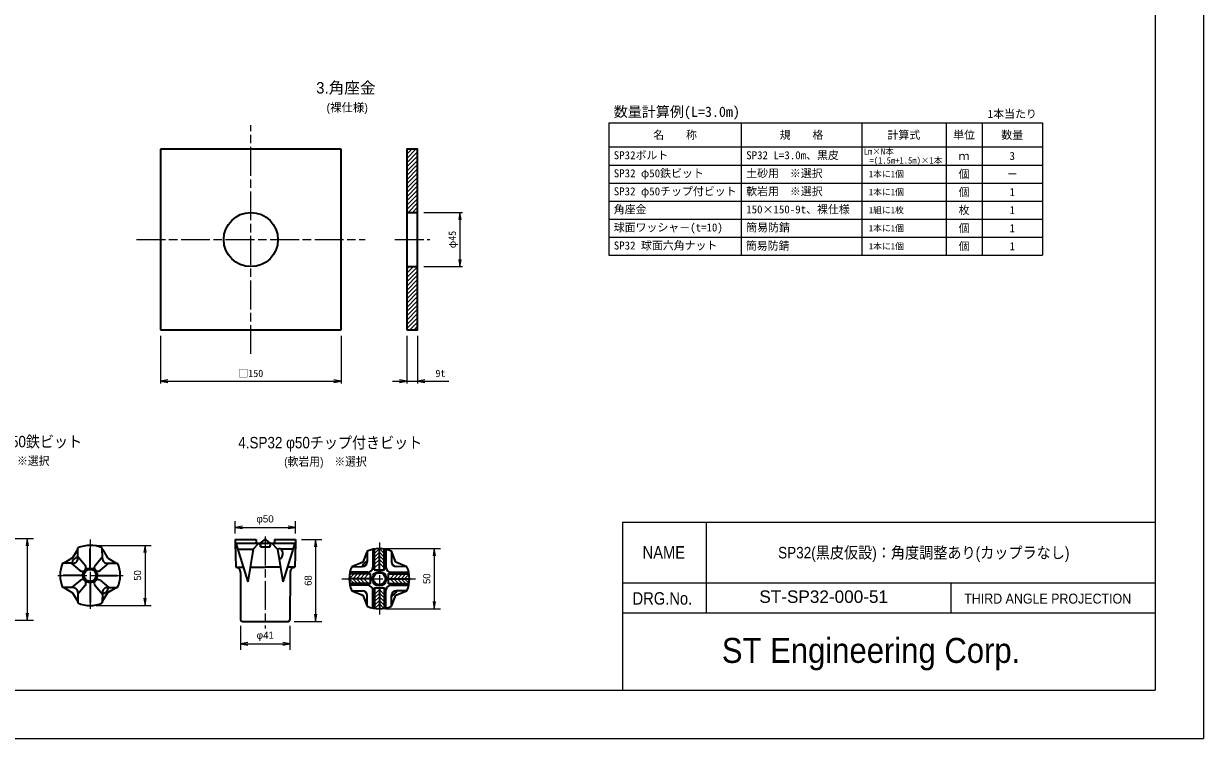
# Model space of a CAD drawing. Units: millimetres at full size, sheet at 1:2. Extents: x 1845 to 3525, y 1377 to 2565.
# Drawn here: x 2545 to 3525, y 1377 to 1971 of the extents above; entities that cross this region are included whole.
import ezdxf
from ezdxf.enums import TextEntityAlignment as Align

# ---------------------------------------------------------------- set-up
doc = ezdxf.new("R2010")
doc.units = ezdxf.units.MM
doc.header["$LTSCALE"] = 2
doc.linetypes.add('CHAIN', pattern=[18.5, 12, -1.5, 3.5, -1.5])
for name, color, linetype, lineweight in [('1外形線', 7, 'Continuous', 35), ('2細い実線', 3, 'Continuous', 20), ('4中心線', 1, 'CHAIN', 13), ('6寸法線', 4, 'Continuous', 13), ('7 枠・タイトル', 7, 'Continuous', 13), ('8 数量表', 7, 'Continuous', 13)]:
    doc.layers.add(name, color=color, linetype=linetype, lineweight=lineweight)
doc.styles.add('ＭＳ ゴシック', font='')
doc.styles.add('ＭＳ Ｐゴシック', font='')
doc.styles.get('ＭＳ ゴシック').set_extended_font_data('MS Gothic')
doc.styles.get('ＭＳ Ｐゴシック').set_extended_font_data('MS PGothic')
pattern_1 = [(45, (2285.7, 881.418), (-1.76777, 1.76777), [])]

# ---------------------------------------------------------------- blocks, each defined once
blk = doc.blocks.new('open_arrow')
at = {"color": 0, "linetype": 'Continuous', "lineweight": -2}
blk.add_lwpolyline([(7.5, 1.25), (0, 0), (7.5, -1.25)], dxfattribs=at)

msp = doc.modelspace()

# ---------------------------------------------------------------- hatches: boundary and pattern name
at = {"layer": '2細い実線'}
h = msp.add_hatch(dxfattribs=at)
h.set_pattern_fill('USER', color=256, style=0, pattern_type=2)
h.set_pattern_definition(pattern_1)
h.paths.add_polyline_path([(2872.498, 1866.319), (2863.498, 1866.319), (2863.498, 1813.819), (2872.498, 1813.819)])
h = msp.add_hatch(dxfattribs=at)
h.set_pattern_fill('USER', color=256, style=0, pattern_type=2)
h.set_pattern_definition(pattern_1)
h.paths.add_polyline_path([(2872.498, 1768.819), (2863.498, 1768.819), (2863.498, 1716.319), (2872.498, 1716.319)])

# ---------------------------------------------------------------- linework, layer by layer
at = {"layer": '1外形線'}
for p, q in [((2808.977, 1866.319), (2658.977, 1866.319)), ((2658.977, 1866.319), (2658.977, 1716.319)), ((2808.977, 1716.319), (2808.977, 1866.319)), ((2863.498, 1813.819), (2872.498, 1813.819)), ((2863.498, 1768.819), (2872.498, 1768.819)), ((2658.977, 1716.319), (2808.977, 1716.319)), ((2720.977, 1541.966), (2720.977, 1538.966)), ((2720.977, 1541.966), (2738.477, 1541.966)), ((2720.977, 1538.966), (2721.477, 1518.966)), ((2720.977, 1538.966), (2741.977, 1538.966)), ((2721.59, 1538.966), (2731.487, 1506.846)), ((2735.977, 1533.966), (2740.477, 1538.966)), ((2738.477, 1541.966), (2738.477, 1538.966)), ((2741.977, 1535.966), (2741.727, 1538.966)), ((2741.977, 1538.966), (2745.341, 1541.738)), ((2741.977, 1538.966), (2749.977, 1538.966)), ((2741.977, 1538.966), (2741.977, 1536.966)), ((2749.977, 1538.966), (2746.613, 1541.738)), ((2749.977, 1535.966), (2750.227, 1538.966)), ((2749.977, 1538.966), (2749.977, 1536.966)), ((2749.977, 1538.966), (2770.977, 1538.966)), ((2755.977, 1533.966), (2751.477, 1538.966)), ((2753.477, 1541.966), (2770.977, 1541.966)), ((2753.477, 1541.966), (2753.477, 1538.966)), ((2770.365, 1538.966), (2760.475, 1506.8)), ((2770.977, 1538.966), (2770.477, 1518.966)), ((2770.977, 1541.966), (2770.977, 1538.966)), ((2590.364, 1533.993), (2585.96, 1526.758)), ((2590.372, 1526.377), (2590.363, 1535.082)), ((2600.501, 1518.748), (2600.501, 1534.748)), ((2610.638, 1526.398), (2610.628, 1535.104)), ((2610.638, 1526.398), (2610.628, 1535.104)), ((2610.638, 1533.994), (2615.042, 1526.758)), ((2723.13, 1533.966), (2735.977, 1533.966)), ((2735.977, 1533.966), (2731.487, 1506.846)), ((2741.977, 1535.966), (2749.977, 1535.966)), ((2755.977, 1533.966), (2760.475, 1506.8)), ((2756.354, 1533.966), (2755.977, 1533.966)), ((2768.828, 1533.966), (2758.996, 1533.966)), ((2830.673, 1532.429), (2826.884, 1523.305)), ((2830.673, 1532.429), (2830.53, 1523.594)), ((2835.173, 1533.904), (2835.173, 1519.016)), ((2836.423, 1517.016), (2836.423, 1534.152)), ((2836.673, 1517.016), (2836.673, 1534.194)), ((2840.673, 1517.016), (2840.673, 1534.516)), ((2844.673, 1517.016), (2844.673, 1534.194)), ((2844.923, 1517.016), (2844.923, 1534.152)), ((2846.173, 1533.904), (2846.173, 1519.016)), ((2854.461, 1523.305), (2850.673, 1532.429)), ((2850.673, 1532.429), (2850.815, 1523.594)), ((2586.372, 1522.377), (2577.667, 1522.386)), ((2585.96, 1526.758), (2578.742, 1522.334)), ((2592.226, 1516.312), (2584.931, 1522.351)), ((2596.429, 1520.53), (2590.367, 1527.805)), ((2604.593, 1520.538), (2610.64, 1527.827)), ((2604.593, 1520.538), (2610.64, 1527.827)), ((2608.806, 1516.33), (2616.088, 1522.385)), ((2608.806, 1516.33), (2616.088, 1522.385)), ((2614.66, 1522.381), (2623.365, 1522.381)), ((2614.66, 1522.381), (2623.365, 1522.381)), ((2615.042, 1526.758), (2622.259, 1522.334)), ((2721.477, 1518.966), (2727.752, 1518.966)), ((2733.494, 1518.966), (2745.977, 1518.966)), ((2758.461, 1518.966), (2745.977, 1518.966)), ((2770.477, 1518.966), (2764.216, 1518.966)), ((2826.884, 1523.305), (2817.76, 1519.516)), ((2817.76, 1519.516), (2826.595, 1519.659)), ((2863.586, 1519.516), (2854.461, 1523.305)), ((2863.586, 1519.516), (2854.75, 1519.659)), ((2594.001, 1512.248), (2578.001, 1512.248)), ((2607.001, 1512.248), (2623.001, 1512.248)), ((2725.431, 1514.721), (2725.493, 1475.462)), ((2766.524, 1514.721), (2766.462, 1475.462)), ((2833.173, 1509.516), (2815.673, 1509.516)), ((2833.173, 1513.516), (2815.995, 1513.516)), ((2833.173, 1513.766), (2816.037, 1513.766)), ((2831.173, 1515.016), (2816.285, 1515.016)), ((2833.173, 1513.766), (2833.173, 1505.266)), ((2836.423, 1517.016), (2844.923, 1517.016)), ((2848.173, 1513.766), (2865.309, 1513.766)), ((2848.173, 1505.266), (2848.173, 1513.766)), ((2848.173, 1513.516), (2865.351, 1513.516)), ((2848.173, 1509.516), (2865.673, 1509.516)), ((2850.173, 1515.016), (2865.06, 1515.016)), ((2586.351, 1502.111), (2577.645, 1502.121)), ((2578.726, 1502.116), (2585.956, 1497.703)), ((2592.211, 1508.156), (2584.922, 1502.109)), ((2596.419, 1503.943), (2590.364, 1496.661)), ((2600.501, 1505.748), (2600.501, 1489.748)), ((2604.593, 1503.958), (2610.64, 1496.669)), ((2608.806, 1508.166), (2616.088, 1502.112)), ((2614.66, 1502.116), (2623.365, 1502.116)), ((2622.276, 1502.116), (2615.046, 1497.703)), ((2833.173, 1505.516), (2815.995, 1505.516)), ((2833.173, 1505.266), (2816.037, 1505.266)), ((2831.173, 1504.016), (2816.285, 1504.016)), ((2817.76, 1499.516), (2826.884, 1495.728)), ((2817.76, 1499.516), (2826.595, 1499.374)), ((2835.173, 1485.129), (2835.173, 1500.016)), ((2836.423, 1502.016), (2836.423, 1484.88)), ((2836.423, 1502.016), (2844.923, 1502.016)), ((2836.673, 1502.016), (2836.673, 1484.838)), ((2840.673, 1502.016), (2840.673, 1484.516)), ((2844.673, 1502.016), (2844.673, 1484.838)), ((2844.923, 1502.016), (2844.923, 1484.88)), ((2846.173, 1485.129), (2846.173, 1500.016)), ((2848.173, 1505.516), (2865.351, 1505.516)), ((2848.173, 1505.266), (2865.309, 1505.266)), ((2850.173, 1504.016), (2865.06, 1504.016)), ((2854.461, 1495.728), (2863.586, 1499.516)), ((2863.586, 1499.516), (2854.75, 1499.374)), ((2585.956, 1497.703), (2590.372, 1490.481)), ((2590.368, 1498.089), (2590.368, 1489.384)), ((2610.638, 1498.098), (2610.628, 1489.393)), ((2615.046, 1497.703), (2610.63, 1490.481)), ((2826.884, 1495.728), (2830.673, 1486.603)), ((2830.673, 1486.603), (2830.53, 1495.439)), ((2850.673, 1486.603), (2854.461, 1495.728)), ((2850.673, 1486.603), (2850.815, 1495.439)), ((2726.977, 1473.966), (2764.977, 1473.966))]:
    msp.add_line(p, q, dxfattribs=at)
msp.add_lwpolyline([(2863.498, 1716.319), (2872.498, 1716.319), (2872.498, 1866.319), (2863.498, 1866.319)], close=True, dxfattribs=at)
for centre, radius in [((2733.977, 1791.319), 22.5), ((2600.501, 1512.229), 6.14), ((2600.487, 1512.263), 5), ((2840.673, 1509.516), 6), ((2840.673, 1509.516), 5)]:
    msp.add_circle(centre, radius, dxfattribs=at)
for centre, radius, start, end in [((2745.977, 1540.966), 1, 50.51384, 129.48643), ((2600.532, 1512.186), 25.043, 66.22496, 113.95856), ((2742.977, 1536.966), 1, 180, 270), ((2748.977, 1536.966), 1, 270, 0), ((2840.673, 1509.516), 25, 66.42182, 113.57818), ((2600.563, 1512.217), 25.043, 156.04142, 203.77503), ((2586.373, 1526.35), 4, 269.80798, 0.37628), ((2594.066, 1518.682), 3, 228.59997, 38.02067), ((2606.961, 1518.696), 3, 138.53854, 307.95925), ((2614.638, 1526.381), 4, 179.74656, 270.31486), ((2600.458, 1512.26), 25.043, 336.10286, 23.83647), ((2721.438, 1514.949), 4, 356.73209, 90), ((2770.517, 1514.949), 4, 90, 183.26791), ((2840.673, 1509.516), 25, 156.42178, 203.57818), ((2826.531, 1523.658), 4, 270.92545, 359.0752), ((2831.173, 1519.016), 4, 270, 0), ((2850.173, 1519.016), 4, 180, 270), ((2854.815, 1523.658), 4, 180.92523, 269.0752), ((2840.673, 1509.516), 25, 336.42182, 23.57818), ((2586.368, 1498.111), 4, 359.68512, 90.25342), ((2594.054, 1505.788), 3, 318.4771, 127.89781), ((2606.961, 1505.801), 3, 52.04075, 221.46146), ((2614.638, 1498.116), 4, 89.68514, 180.25344), ((2826.531, 1495.374), 4, 0.92524, 89.07542), ((2831.173, 1500.016), 4, 0, 90), ((2850.173, 1500.016), 4, 90, 180), ((2854.815, 1495.374), 4, 90.92523, 179.0752), ((2600.489, 1512.291), 25.043, 246.16352, 293.89712), ((2840.673, 1509.516), 25, 246.42174, 293.57818), ((2726.993, 1475.466), 1.5, 180, 270), ((2764.962, 1475.466), 1.5, 270, 0)]:
    msp.add_arc(centre, radius, start, end, dxfattribs=at)
for centre, major_axis, ratio, start_param, end_param in [((2757.675, 1530.466), (0, 3.958), 0.714598, 4.712389, 6.9089501), ((2757.675, 1530.466), (0, 4.345), 0.65093, 2.9974813, 4.712389), ((2588.518, 1524.29), (-2.472, -2.478), 0.588796, 3.4771399, 5.9851153), ((2828.975, 1521.214), (2.828, 2.828), 0.339736, 0.6931551, 2.4483994), ((2612.575, 1500.259), (-2.475, -2.475), 0.588796, 0.29807, 2.8060454), ((2852.37, 1497.819), (2.828, 2.828), 0.339736, 3.8347859, 5.5900302)]:
    msp.add_ellipse(centre, major_axis=major_axis, ratio=ratio, start_param=start_param, end_param=end_param, dxfattribs=at)
at = {"layer": '2細い実線'}
for p, q in [((2836.673, 1530.516), (2840.673, 1534.516)), ((2836.673, 1527.516), (2840.673, 1531.516)), ((2836.673, 1524.516), (2840.673, 1528.516)), ((2844.673, 1530.516), (2840.673, 1534.516)), ((2844.673, 1527.516), (2840.673, 1531.516)), ((2844.673, 1524.516), (2840.673, 1528.516)), ((2836.673, 1521.517), (2840.673, 1525.517)), ((2836.673, 1518.516), (2840.673, 1522.516)), ((2844.673, 1521.516), (2840.673, 1525.516)), ((2844.673, 1518.516), (2840.673, 1522.516)), ((2819.673, 1513.517), (2815.673, 1509.517)), ((2819.673, 1505.516), (2815.673, 1509.516)), ((2822.673, 1513.517), (2818.673, 1509.517)), ((2822.673, 1505.516), (2818.673, 1509.516)), ((2825.673, 1513.517), (2821.673, 1509.517)), ((2825.673, 1505.516), (2821.673, 1509.516)), ((2828.673, 1513.517), (2824.673, 1509.517)), ((2828.673, 1505.516), (2824.673, 1509.516)), ((2831.673, 1513.517), (2827.673, 1509.517)), ((2831.673, 1505.516), (2827.673, 1509.516)), ((2853.673, 1513.516), (2849.673, 1509.516)), ((2853.673, 1505.516), (2849.673, 1509.516)), ((2856.673, 1513.516), (2852.673, 1509.516)), ((2856.673, 1505.516), (2852.673, 1509.516)), ((2859.673, 1513.516), (2855.673, 1509.516)), ((2859.673, 1505.516), (2855.673, 1509.516)), ((2862.673, 1513.516), (2858.673, 1509.516)), ((2862.673, 1505.516), (2858.673, 1509.516)), ((2865.394, 1513.238), (2861.673, 1509.517)), ((2865.394, 1505.795), (2861.673, 1509.516)), ((2836.673, 1496.516), (2840.673, 1500.516)), ((2844.673, 1496.516), (2840.673, 1500.516)), ((2836.673, 1493.516), (2840.673, 1497.516)), ((2836.673, 1490.516), (2840.673, 1494.516)), ((2836.673, 1487.516), (2840.673, 1491.516)), ((2844.673, 1493.516), (2840.673, 1497.516)), ((2844.673, 1490.516), (2840.673, 1494.516)), ((2844.673, 1487.516), (2840.673, 1491.516)), ((2836.951, 1484.795), (2840.673, 1488.516)), ((2844.394, 1484.795), (2840.673, 1488.516))]:
    msp.add_line(p, q, dxfattribs=at)
at = {"layer": '4中心線'}
for p, q in [((2733.977, 1696.319), (2733.977, 1886.319)), ((2638.977, 1791.319), (2828.977, 1791.319)), ((2853.498, 1791.319), (2882.498, 1791.319)), ((2600.501, 1542.204), (2600.501, 1484.5)), ((2745.977, 1544.535), (2745.977, 1468.005)), ((2840.673, 1539.472), (2840.673, 1479.786)), ((2573.639, 1512.248), (2627.851, 1512.248)), ((2809.591, 1509.516), (2872.129, 1509.516))]:
    msp.add_line(p, q, dxfattribs=at)
at = {"layer": '6寸法線'}
for p, q in [((2877.578, 1813.819), (2909.63, 1813.819)), ((2907.63, 1813.819), (2907.63, 1768.819)), ((2877.578, 1768.819), (2909.63, 1768.819)), ((2658.907, 1711.239), (2658.907, 1671.685)), ((2808.907, 1711.239), (2808.907, 1671.685)), ((2863.498, 1711.239), (2863.498, 1671.685)), ((2872.498, 1711.239), (2872.498, 1671.685)), ((2658.907, 1673.685), (2808.907, 1673.685)), ((2851.498, 1673.685), (2898.305, 1673.685)), ((2720.977, 1547.046), (2720.977, 1557.204)), ((2720.977, 1552.124), (2770.977, 1552.124)), ((2770.977, 1547.046), (2770.977, 1557.204)), ((2535.243, 1542.966), (2553.385, 1542.966)), ((2548.305, 1542.966), (2548.305, 1474.966)), ((2776.057, 1541.966), (2792.846, 1541.966)), ((2787.766, 1541.966), (2787.766, 1473.966)), ((2605.572, 1537.229), (2651.172, 1537.229)), ((2646.092, 1537.229), (2646.092, 1487.248)), ((2845.76, 1534.497), (2891.36, 1534.497)), ((2886.28, 1534.497), (2886.28, 1484.516)), ((2605.565, 1487.248), (2651.172, 1487.248)), ((2845.753, 1484.516), (2891.36, 1484.516)), ((2532.31, 1474.966), (2553.385, 1474.966)), ((2725.477, 1470.386), (2725.477, 1450.34)), ((2766.477, 1470.386), (2766.477, 1450.34)), ((2770.057, 1473.966), (2792.846, 1473.966)), ((2725.477, 1455.42), (2766.477, 1455.42))]:
    msp.add_line(p, q, dxfattribs=at)
at = {"layer": '7 枠・タイトル'}
for p, q in [((3525.001, 2564.798), (3525.001, 1376.798)), ((3485.001, 2524.798), (3485.001, 1416.798)), ((3042.683, 1556.494), (3485.001, 1556.494)), ((3042.683, 1556.494), (3042.683, 1416.798)), ((3112.053, 1556.494), (3112.053, 1481.042)), ((3042.683, 1506.192), (3485.001, 1506.192)), ((3315.131, 1506.192), (3315.131, 1481.042)), ((3042.683, 1481.042), (3485.001, 1481.042)), ((1885.001, 1416.798), (3485.001, 1416.798)), ((1845.001, 1376.798), (3525.001, 1376.798))]:
    msp.add_line(p, q, dxfattribs=at)
at = {"layer": '8 数量表'}
for p, q in [((3031.259, 1888.279), (3391.259, 1888.279)), ((3031.259, 1888.279), (3031.259, 1778.279)), ((3141.259, 1888.279), (3141.259, 1778.279)), ((3241.259, 1888.279), (3241.259, 1778.279)), ((3311.259, 1888.279), (3311.259, 1778.279)), ((3341.259, 1888.279), (3341.259, 1778.279)), ((3391.259, 1888.279), (3391.259, 1778.279)), ((3031.259, 1868.279), (3391.259, 1868.279)), ((3031.259, 1853.279), (3391.259, 1853.279)), ((3031.259, 1838.279), (3391.259, 1838.279)), ((3031.259, 1838.279), (3391.259, 1838.279)), ((3031.259, 1823.279), (3391.259, 1823.279)), ((3031.259, 1808.279), (3391.259, 1808.279)), ((3031.259, 1793.279), (3391.259, 1793.279)), ((3031.259, 1778.279), (3391.259, 1778.279))]:
    msp.add_line(p, q, dxfattribs=at)

# ---------------------------------------------------------------- block references
at = {"layer": '6寸法線', "xscale": 0.8, "yscale": 0.8}
for p, rotation in [((2907.63, 1813.819), 270), ((2907.63, 1768.819), 90), ((2808.907, 1673.685), 180), ((2863.498, 1673.685), 180), ((2770.977, 1552.124), 180), ((2548.305, 1542.966), 270), ((2787.766, 1541.966), 270), ((2646.092, 1537.229), 270), ((2886.28, 1534.497), 270), ((2646.092, 1487.248), 90), ((2886.28, 1484.516), 90), ((2548.305, 1474.966), 90), ((2787.766, 1473.966), 90), ((2766.477, 1455.42), 180)]:
    msp.add_blockref('open_arrow', p, dxfattribs=dict(at, rotation=rotation))
for p in [(2658.907, 1673.685), (2872.498, 1673.685), (2720.977, 1552.124), (2725.477, 1455.42)]:
    msp.add_blockref('open_arrow', p, dxfattribs=at)

# ---------------------------------------------------------------- texts
at = {"layer": '6寸法線'}
for s, height, style, p in [('φ45', 6.076, 'ＭＳ ゴシック', (2901.23, 1791.319)), ('50', 5.938, 'ＭＳ Ｐゴシック', (2639.892, 1512.239)), ('68', 5.938, 'ＭＳ Ｐゴシック', (2781.566, 1507.966)), ('50', 5.938, 'ＭＳ Ｐゴシック', (2880.08, 1509.507))]:
    msp.add_text(s, height=height, rotation=90, dxfattribs=dict(at, style=style)).set_placement(p, align=Align.MIDDLE_CENTER)
at = {"layer": '6寸法線', "style": 'ＭＳ ゴシック'}
for s, p in [('□150', (2733.907, 1680.15)), ('9t', (2891.402, 1680.085))]:
    msp.add_text(s, height=6.076, dxfattribs=at).set_placement(p, align=Align.MIDDLE_CENTER)
at = {"layer": '6寸法線', "style": 'ＭＳ Ｐゴシック', "width": 1.05}
for s, p in [('φ50', (2745.789, 1559.227)), ('φ41', (2745.977, 1462.523))]:
    msp.add_text(s, height=5.938, dxfattribs=at).set_placement(p, align=Align.MIDDLE_CENTER)
at = {"layer": '7 枠・タイトル', "style": 'ＭＳ Ｐゴシック'}
msp.add_text('3.角座金', height=9.501, dxfattribs=at).set_placement((2837.468, 1917.422), align=Align.MIDDLE_RIGHT)
msp.add_text('(裸仕様)', height=6.928, dxfattribs=at).set_placement((2813.987, 1901.075), align=Align.MIDDLE_CENTER)
for s, height, width, p in [('4.SP32\u3000φ50鉄ビット', 9.501, 0.9, (2536.478, 1623.426)), ('4.SP32 φ50チップ付きビット', 9.501, 0.9, (2799.892, 1622.575)), ('(土砂用)\u3000※選択', 6.928, 0.95, (2532.419, 1607.41)), ('(軟岩用)\u3000※選択', 6.928, 0.95, (2795.928, 1606.816)), ('SP32(黒皮仮設)：角度調整あり(カップラなし)', 9.556, 0.9, (3292.784, 1531.16))]:
    msp.add_text(s, height=height, dxfattribs=dict(at, width=width)).set_placement(p, align=Align.MIDDLE_CENTER)
for s, height, width, p in [('NAME', 10.37, 0.9, (3059.305, 1523.1)), ('ST-SP32-000-51', 10.37, 1.05, (3156.223, 1486.305)), ('DRG.No.', 10.37, 0.9, (3050.967, 1484.833)), ('THIRD ANGLE PROJECTION', 8.297, 0.95, (3326.383, 1486.322)), ('ST Engineering Corp.', 20.74, 0.95, (3125.077, 1433.329))]:
    msp.add_text(s, height=height, dxfattribs=dict(at, width=width)).set_placement(p, align=Align.BOTTOM_LEFT)
at = {"layer": '8 数量表', "style": 'ＭＳ ゴシック'}
for s, height, p in [('数量計算例(L=3.0m)', 8.545, (3035.331, 1890.716)), ('SP32ボルト', 6.646, (3035.331, 1856.08)), ('SP32 L=3.0m、黒皮', 6.646, (3145.331, 1856.08)), ('SP32 φ50鉄ビット', 6.646, (3035.331, 1841.08)), ('土砂用\u3000※選択', 6.646, (3145.331, 1841.08)), ('SP32 φ50チップ付ビット', 6.646, (3035.331, 1826.08)), ('軟岩用\u3000※選択', 6.646, (3145.331, 1826.08)), ('角座金', 6.646, (3035.331, 1811.08)), ('150×150-9t、裸仕様', 6.646, (3145.331, 1811.08)), ('球面ワッシャ－(t=10)', 6.646, (3035.331, 1796.08)), ('簡易防錆', 6.646, (3145.331, 1796.08)), ('SP32 球面六角ナット', 6.646, (3035.331, 1781.08)), ('簡易防錆', 6.646, (3145.04, 1780.882))]:
    msp.add_text(s, height=height, dxfattribs=at).set_placement(p, align=Align.BOTTOM_LEFT)
for s, height, p in [('1本当たり', 6.646, (3366.259, 1895.779)), ('名\u3000  称', 6.646, (3086.259, 1878.279)), ('規\u3000\u3000格', 6.646, (3191.259, 1878.279)), ('計算式', 6.646, (3276.259, 1878.279)), ('単位', 6.646, (3326.259, 1878.279)), ('数量', 6.646, (3366.259, 1878.279)), ('ｍ', 6.646, (3326.259, 1860.779)), ('3', 6.646, (3366.259, 1860.779)), (' =(1.5m+1.5m)×1本', 5.222, (3276.259, 1857.107)), ('個', 6.646, (3326.259, 1845.779)), ('－', 6.646, (3366.259, 1845.779)), ('個', 6.646, (3326.259, 1830.779)), ('1', 6.646, (3366.259, 1830.779)), ('枚', 6.646, (3326.259, 1815.779)), ('1', 6.646, (3366.259, 1815.779)), ('個', 6.646, (3326.259, 1800.779)), ('1', 6.646, (3366.259, 1800.779)), ('個', 6.646, (3326.259, 1785.779)), ('1', 6.646, (3366.259, 1785.779))]:
    msp.add_text(s, height=height, dxfattribs=at).set_placement(p, align=Align.MIDDLE_CENTER)
for s, p in [('Lm×N本', (3267.972, 1864.607)), ('1本に1個', (3276.259, 1845.779)), ('1本に1個', (3276.259, 1830.779)), ('1組に1枚', (3276.259, 1815.779)), ('1本に1個', (3276.259, 1800.779)), ('1本に1個', (3276.259, 1785.779))]:
    msp.add_text(s, height=5.222, dxfattribs=at).set_placement(p, align=Align.MIDDLE_RIGHT)

doc.saveas('drawing.dxf')
